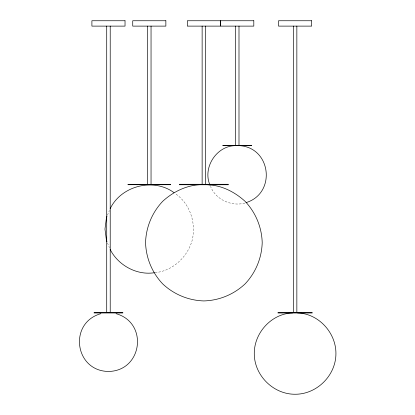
<?xml version="1.0" encoding="UTF-8"?>
<svg xmlns="http://www.w3.org/2000/svg" width="415" height="415" viewBox="0 0 415 415"><rect width="100%" height="100%" fill="white"/><g stroke="black" fill="none" stroke-linecap="round" stroke-linejoin="round"><path stroke-width="0.31" stroke-dasharray="2.08 1.56" d="M107.464 215.229L109.43 210.483M244.855 203.117C231.383 206.691 215.701 199.615 210.566 186.465M155.028 272.65C172.557 271.094 187.331 257.191 192.109 240.55C196.445 223.306 190.06 203.428 175.026 193.432M107.464 242.925L109.43 247.677"/><path stroke-width="0.62" d="M106.971 216.417L106.479 217.605L104.969 229.08L106.479 240.55L106.971 241.738M110.167 208.698C121.133 185.806 153.555 177.48 174.004 192.648M246.033 202.624C276.276 193.468 271.343 147.896 239.782 145.66M100.861 313.667C68.242 322.839 74.586 371.046 108.465 371.456C142.35 371.046 148.695 322.839 116.076 313.667M234.708 145.66C215.987 146.35 202.364 168.21 210.073 185.282M201.368 184.618C186.807 185.069 173.263 191.6 162.644 201.368C152.077 212.563 146.007 227.223 145.561 242.609C146.007 257.995 152.077 272.655 162.644 283.85C173.838 294.417 188.498 300.486 203.884 300.932C219.27 300.486 233.93 294.417 245.125 283.85C255.692 272.655 261.761 257.995 262.207 242.609C261.761 227.223 255.692 212.563 245.125 201.368C234.797 191.989 221.797 185.272 207.656 184.784M154.39 272.733C136.732 275.513 118.135 265.289 110.167 249.462M292.617 312.926C271.654 313.564 254.213 332.648 254.276 353.424C254.136 375.274 273.252 394.385 295.101 394.25C316.951 394.385 336.062 375.274 335.927 353.424C335.989 332.648 318.544 313.564 297.586 312.926M222.839 145.354L251.646 145.354M222.839 145.629L251.646 145.629M127.981 184.317L170.607 184.317M179.389 184.286L228.38 184.286M127.981 184.722L170.607 184.722M179.389 184.753L228.38 184.753M94.065 312.692L122.871 312.692M277.957 312.666L312.246 312.666M94.065 312.967L122.871 312.967M277.957 312.993L312.246 312.993M296.85 26.114L296.85 312.599L293.353 312.599L293.353 26.114M238.993 26.114L238.993 145.328M235.497 26.114L235.497 145.328M205.632 26.114L205.632 184.286M202.136 26.114L202.136 184.286M151.044 26.114L151.044 184.286M147.543 26.114L147.543 184.286M110.219 26.114L110.219 312.599L106.717 312.599L106.717 26.114M125.029 20.75L91.902 20.75L91.902 26.114L125.029 26.114L125.029 20.75M165.86 20.75L132.733 20.75L132.733 26.114L165.86 26.114L165.86 20.75M220.448 20.75L187.321 20.75L187.321 26.114L220.448 26.114L220.448 20.75M253.809 20.75L220.681 20.75L220.681 26.114L253.809 26.114L253.809 20.75M311.665 20.75L278.538 20.75L278.538 26.114L311.665 26.114L311.665 20.75"/></g></svg>
